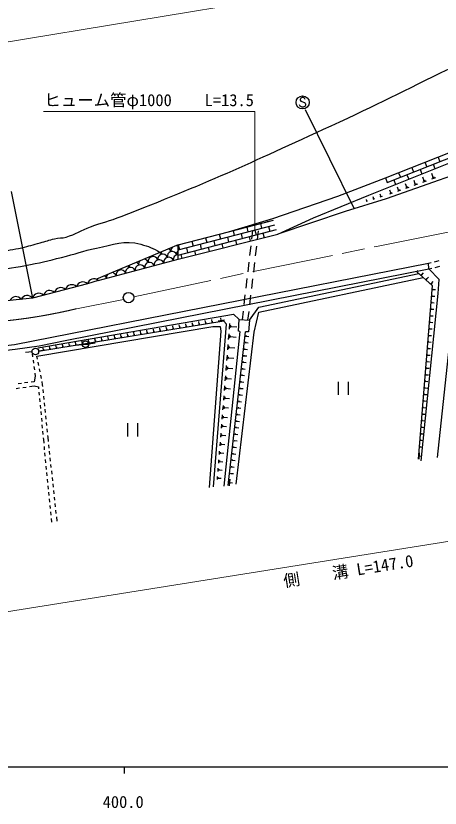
# Model space of a CAD drawing. Units: millimetres, scale not verified. Extents: x 40000 to 680000, y 20000 to 380000.
# Drawn here: x 451527 to 516028, y 198715 to 319167 of the extents above; entities that cross this region are included whole.
import ezdxf
from ezdxf.enums import TextEntityAlignment as Align

# ---------------------------------------------------------------- set-up
doc = ezdxf.new("R2010")
doc.units = ezdxf.units.MM
doc.header["$LTSCALE"] = 1000
doc.linetypes.add('CHAIN', pattern=[18.5, 12, -1.5, 3.5, -1.5])
for name, color, linetype, lineweight in [('M-BGD', 7, 'Continuous', 25), ('M-BGD-EXST', 7, 'Continuous', 25), ('M-BMK', 2, 'CHAIN', 13), ('M-BMK-SRVR', 3, 'Continuous', 25), ('M-STR-HTXT', 7, 'Continuous', 13), ('M-STR-STRC', 7, 'Continuous', 25), ('M-TTL-BAND', 7, 'Continuous', 25)]:
    doc.layers.add(name, color=color, linetype=linetype, lineweight=lineweight)
doc.styles.add('ＭＳ ゴシック', font='')
doc.styles.get('ＭＳ ゴシック').set_extended_font_data('MS Gothic')

msp = doc.modelspace()

# ---------------------------------------------------------------- linework, layer by layer
at = {"layer": 'M-BGD'}
for p, q in [((507982, 293827), (531521, 303147)), ((515706, 297692), (515982, 296995)), ((513707, 296901), (513983, 296204)), ((514983, 296599), (515238, 295954)), ((509709, 295318), (509985, 294621)), ((511708, 296109), (511984, 295412)), ((512984, 295808), (513243, 295152)), ((514963, 294584), (514739, 295215)), ((507710, 294527), (507986, 293829)), ((508986, 294225), (509254, 293548)), ((510985, 295016), (511249, 294350)), ((512246, 293598), (512056, 294136)), ((513925, 294039), (513340, 293833)), ((513581, 294082), (513374, 294666)), ((513727, 294134), (513435, 294031)), ((515334, 294537), (514703, 294314)), ((515121, 294639), (514805, 294528)), ((509712, 292678), (509552, 293130)), ((509825, 292718), (509599, 292638)), ((511248, 293094), (510754, 292919)), ((510957, 293130), (510782, 293625)), ((511081, 293173), (510834, 293086)), ((512563, 293558), (512025, 293368)), ((512381, 293645), (512112, 293550)), ((505933, 291298), (505831, 291635)), ((507219, 291690), (506872, 291584)), ((507045, 291637), (506913, 292071)), ((508751, 292211), (508340, 292066)), ((508509, 292241), (508364, 292652)), ((508612, 292278), (508406, 292205)), ((509978, 292645), (509526, 292485)), ((504996, 291012), (504800, 290952)), ((504898, 290982), (504824, 291227)), ((506068, 291339), (505798, 291257)), ((483838, 286332), (490680, 288113)), ((489678, 288104), (489739, 287868)), ((476195, 282793), (491132, 286681)), ((476205, 283570), (490906, 287397)), ((485560, 286854), (485578, 286785)), ((486618, 287056), (486807, 286330)), ((487619, 287479), (487659, 287327)), ((488699, 287597), (488888, 286872)), ((489928, 287142), (490117, 286417)), ((476186, 282157), (491353, 285982)), ((482457, 285973), (482646, 285247)), ((483686, 285518), (483875, 284792)), ((484538, 286514), (484727, 285788)), ((485767, 286059), (485956, 285333)), ((486996, 285604), (487172, 284927)), ((487412, 285202), (487569, 286528)), ((487848, 286601), (488037, 285875)), ((488271, 285143), (488429, 286469)), ((489077, 286146), (489257, 285453)), ((476215, 284348), (463800, 279134)), ((476186, 282157), (476215, 284348)), ((476215, 284348), (476404, 283622)), ((478296, 284890), (478485, 284164)), ((479525, 284435), (479714, 283709)), ((480376, 285431), (480565, 284705)), ((481606, 284976), (481795, 284250)), ((482835, 284521), (483003, 283876)), ((484916, 285063), (485088, 284402)), ((477444, 283893), (477633, 283167)), ((478673, 283438), (478833, 282825)), ((480754, 283980), (480918, 283350)), ((487117, 282720), (487294, 284209)), ((487977, 282660), (488153, 284150)), ((464058, 278915), (476186, 282157)), ((476593, 282896), (476748, 282299)), ((515144, 281782), (515875, 281948)), ((486822, 280237), (486999, 281727)), ((487682, 280178), (487859, 281667)), ((514274, 281584), (514656, 281671)), ((514308, 280690), (514274, 281584)), ((514308, 280690), (514765, 280800)), ((515251, 280916), (515981, 281091)), ((512563, 280406), (512529, 280436)), ((513306, 279737), (513157, 279871)), ((513232, 279804), (513499, 280102)), ((486528, 277755), (486704, 279244)), ((487387, 277695), (487564, 279185)), ((514050, 279069), (513901, 279203)), ((513975, 279136), (514243, 279433)), ((514793, 278400), (514644, 278534)), ((514719, 278467), (514986, 278764)), ((514890, 277474), (514906, 277673)), ((514898, 277573), (515296, 277541)), ((486233, 275272), (486410, 276761)), ((487092, 275213), (487269, 276702)), ((514810, 276477), (514826, 276676)), ((514818, 276576), (515216, 276544)), ((514650, 274483), (514666, 274683)), ((514730, 275480), (514746, 275679)), ((514738, 275580), (515136, 275548)), ((485958, 272953), (486115, 274279)), ((486817, 272894), (486975, 274220)), ((514570, 273486), (514586, 273686)), ((514578, 273586), (514976, 273554)), ((514658, 274583), (515056, 274551)), ((483120, 272736), (454992, 268159)), ((477428, 271962), (477363, 272356)), ((478415, 272124), (478350, 272519)), ((479500, 272302), (479303, 272270)), ((479401, 272286), (479337, 272681)), ((480487, 272464), (480290, 272432)), ((480388, 272448), (480323, 272843)), ((481474, 272627), (481276, 272594)), ((481375, 272610), (481310, 273005)), ((481570, 247571), (483563, 272293)), ((483250, 272919), (482263, 272756)), ((482756, 272837), (482692, 273232)), ((483563, 272293), (483120, 272736)), ((484003, 271525), (484072, 272390)), ((514490, 272490), (514506, 272689)), ((514498, 272589), (514896, 272557)), ((469534, 270664), (469469, 271059)), ((470521, 270826), (470456, 271221)), ((471507, 270988), (471443, 271383)), ((472593, 271167), (472395, 271134)), ((472494, 271151), (472429, 271545)), ((473580, 271329), (473382, 271297)), ((473481, 271313), (473416, 271708)), ((474566, 271491), (474369, 271459)), ((474468, 271475), (474403, 271870)), ((475553, 271653), (475356, 271621)), ((475454, 271637), (475390, 272032)), ((476540, 271816), (476343, 271783)), ((476441, 271799), (476376, 272194)), ((477527, 271978), (477329, 271945)), ((478513, 272140), (478316, 272108)), ((485589, 271203), (483126, 247671)), ((483813, 247750), (486437, 271145)), ((484128, 271733), (484163, 272165)), ((484245, 271832), (484262, 272048)), ((484254, 271940), (485119, 271871)), ((485011, 247978), (487731, 271072)), ((514410, 271493), (514426, 271692)), ((514418, 271592), (514816, 271560)), ((462627, 269529), (462562, 269923)), ((463613, 269691), (463548, 270086)), ((464699, 269869), (464501, 269837)), ((464600, 269853), (464535, 270248)), ((465686, 270032), (465488, 269999)), ((465587, 270015), (465522, 270410)), ((466672, 270194), (466475, 270161)), ((466574, 270177), (466509, 270572)), ((467659, 270356), (467462, 270323)), ((467560, 270340), (467495, 270734)), ((468646, 270518), (468448, 270486)), ((468547, 270502), (468482, 270897)), ((469633, 270680), (469435, 270648)), ((470619, 270842), (470422, 270810)), ((471606, 271005), (471409, 270972)), ((483878, 269983), (483948, 270848)), ((484004, 270191), (484039, 270623)), ((484121, 270290), (484138, 270506)), ((484129, 270398), (484995, 270329)), ((486560, 270385), (486582, 270584)), ((486571, 270484), (486969, 270440)), ((514330, 270496), (514346, 270695)), ((514338, 270596), (514736, 270564)), ((455719, 268393), (455654, 268788)), ((456706, 268556), (456641, 268950)), ((457791, 268734), (457594, 268702)), ((457693, 268718), (457628, 269112)), ((458778, 268896), (458581, 268864)), ((458680, 268880), (458615, 269275)), ((459765, 269058), (459568, 269026)), ((459666, 269042), (459601, 269437)), ((460752, 269221), (460554, 269188)), ((460653, 269204), (460588, 269599)), ((461738, 269383), (461541, 269350)), ((461640, 269367), (461575, 269761)), ((462725, 269545), (462528, 269512)), ((463712, 269707), (463515, 269675)), ((483748, 268367), (483815, 269201)), ((483869, 268567), (483903, 268984)), ((483982, 268663), (483999, 268872)), ((483990, 268767), (484824, 268700)), ((486449, 269391), (486471, 269590)), ((486460, 269490), (486857, 269446)), ((514170, 268502), (514186, 268702)), ((514250, 269499), (514266, 269699)), ((514258, 269599), (514656, 269567)), ((454003, 267798), (454067, 267331)), ((454813, 266986), (454720, 267448)), ((455818, 268410), (455621, 268377)), ((456805, 268572), (456607, 268539)), ((483620, 266782), (483685, 267585)), ((486226, 267403), (486248, 267602)), ((486237, 267503), (486634, 267458)), ((486337, 268397), (486359, 268596)), ((486348, 268497), (486746, 268452)), ((514090, 267506), (514106, 267705)), ((514098, 267605), (514497, 267573)), ((514178, 268602), (514577, 268570)), ((454136, 266836), (454204, 266341)), ((455012, 266006), (454913, 266496)), ((483737, 266974), (483769, 267376)), ((483845, 267067), (483862, 267268)), ((483853, 267167), (484657, 267102)), ((486114, 266410), (486137, 266608)), ((486125, 266509), (486523, 266464)), ((514010, 266509), (514026, 266708)), ((514018, 266608), (514417, 266577)), ((454273, 265845), (454342, 265350)), ((455211, 265026), (455111, 265516)), ((483495, 265226), (483557, 265999)), ((483704, 265403), (483735, 265790)), ((483719, 265597), (484493, 265534)), ((486003, 265416), (486025, 265615)), ((486014, 265515), (486411, 265471)), ((513930, 265512), (513946, 265711)), ((513938, 265612), (514337, 265580)), ((454475, 264388), (454300, 263549)), ((454410, 264855), (454475, 264388)), ((455410, 264046), (455310, 264536)), ((483372, 263699), (483432, 264443)), ((483573, 263870), (483603, 264242)), ((483588, 264056), (484332, 263996)), ((485891, 264422), (485914, 264621)), ((485902, 264522), (486300, 264477)), ((513850, 264515), (513866, 264715)), ((513858, 264615), (514257, 264583)), ((451599, 262530), (452094, 262599)), ((452362, 263292), (451867, 263227)), ((452590, 262668), (453085, 262737)), ((453354, 263424), (452858, 263358)), ((453580, 262806), (454314, 262908)), ((454300, 263549), (453849, 263489)), ((454314, 262908), (454967, 262745)), ((454967, 262745), (454991, 262477)), ((455603, 263094), (455509, 263556)), ((455629, 262838), (455603, 263094)), ((483251, 262200), (483309, 262916)), ((483444, 262365), (483473, 262723)), ((485668, 262435), (485691, 262633)), ((485780, 263428), (485802, 263627)), ((485791, 263528), (486189, 263483)), ((500538, 263545), (500538, 261545)), ((502038, 263545), (502038, 261545)), ((513690, 262522), (513706, 262721)), ((513698, 262621), (514097, 262589)), ((513770, 263518), (513786, 263718)), ((513778, 263618), (514177, 263586)), ((455037, 261979), (455084, 261481)), ((455730, 261843), (455679, 262340)), ((483133, 260730), (483188, 261417)), ((483459, 262544), (484174, 262486)), ((485557, 261441), (485579, 261640)), ((485568, 261540), (485966, 261496)), ((485680, 262534), (486077, 262489)), ((513610, 261525), (513626, 261724)), ((513618, 261625), (514017, 261593)), ((455130, 260983), (455176, 260485)), ((455832, 260848), (455781, 261345)), ((455933, 259853), (455882, 260351)), ((483318, 260888), (483346, 261232)), ((483332, 261060), (484019, 261005)), ((485446, 260447), (485468, 260646)), ((485457, 260546), (485854, 260502)), ((513530, 260528), (513546, 260727)), ((513538, 260628), (513937, 260596)), ((455222, 259987), (455268, 259490)), ((455314, 258992), (455360, 258494)), ((456035, 258858), (455984, 259356)), ((483016, 259288), (483069, 259947)), ((483194, 259439), (483221, 259769)), ((483208, 259604), (483867, 259551)), ((485334, 259453), (485356, 259652)), ((485345, 259553), (485743, 259508)), ((513450, 259531), (513466, 259731)), ((513458, 259631), (513857, 259599)), ((455406, 257996), (455452, 257498)), ((456136, 257863), (456085, 258361)), ((482902, 257872), (482953, 258504)), ((483073, 258017), (483098, 258333)), ((483086, 258175), (483717, 258124)), ((485223, 258460), (485245, 258658)), ((485234, 258559), (485631, 258514)), ((513370, 258534), (513386, 258734)), ((513378, 258634), (513777, 258602)), ((455498, 257000), (455544, 256502)), ((456237, 256869), (456187, 257366)), ((468500, 257223), (468500, 255223)), ((470000, 257223), (470000, 255223)), ((482790, 256483), (482839, 257088)), ((482954, 256622), (482978, 256924)), ((482966, 256773), (483571, 256724)), ((485000, 256472), (485022, 256671)), ((485011, 256571), (485408, 256527)), ((485111, 257466), (485133, 257665)), ((485122, 257565), (485520, 257521)), ((513210, 256541), (513226, 256740)), ((513218, 256641), (513617, 256609)), ((513290, 257538), (513306, 257737)), ((513298, 257637), (513697, 257605)), ((455591, 256004), (455637, 255507)), ((456339, 255874), (456288, 256371)), ((456416, 255120), (456390, 255376)), ((482680, 255119), (482727, 255698)), ((482837, 255253), (482860, 255542)), ((482848, 255397), (483427, 255351)), ((484888, 255478), (484911, 255677)), ((484899, 255578), (485297, 255533)), ((513130, 255544), (513146, 255743)), ((513138, 255644), (513537, 255612)), ((455683, 255009), (455708, 254740)), ((455708, 254740), (455760, 254202)), ((456488, 254461), (456416, 255120)), ((482573, 253782), (482617, 254335)), ((482722, 253909), (482744, 254186)), ((484777, 254484), (484799, 254683)), ((484788, 254584), (485185, 254539)), ((513050, 254547), (513066, 254747)), ((513058, 254647), (513457, 254615)), ((455809, 253704), (455857, 253206)), ((456596, 253466), (456542, 253963)), ((456704, 252472), (456650, 252969)), ((482467, 252469), (482509, 252997)), ((482733, 254047), (483286, 254003)), ((484665, 253491), (484688, 253689)), ((484676, 253590), (485074, 253545)), ((512970, 253550), (512986, 253750)), ((512978, 253650), (513377, 253618)), ((455906, 252709), (455955, 252211)), ((456813, 251478), (456758, 251975)), ((482609, 252591), (482631, 252854)), ((482620, 252723), (483148, 252680)), ((484554, 252497), (484576, 252696)), ((484565, 252596), (484963, 252552)), ((512826, 251756), (512906, 252753)), ((512866, 252255), (513265, 252223)), ((456003, 251713), (456052, 251216)), ((456100, 250718), (456149, 250220)), ((456921, 250484), (456867, 250981)), ((482363, 251181), (482403, 251684)), ((482499, 251297), (482519, 251548)), ((482509, 251423), (483012, 251382)), ((484331, 250509), (484353, 250708)), ((484342, 250609), (484740, 250564)), ((484442, 251503), (484465, 251702)), ((484454, 251603), (484851, 251558)), ((456198, 249723), (456246, 249225)), ((457029, 249490), (456975, 249987)), ((482261, 249917), (482300, 250396)), ((482390, 250027), (482410, 250267)), ((482400, 250147), (482879, 250108)), ((484220, 249516), (484242, 249714)), ((484231, 249615), (484628, 249570)), ((456295, 248728), (456343, 248230)), ((457138, 248496), (457083, 248993)), ((482161, 248677), (482198, 249132)), ((482284, 248782), (482302, 249009)), ((482293, 248895), (482748, 248859)), ((484019, 247727), (484130, 248721)), ((484075, 248224), (484472, 248179)), ((456392, 247732), (456441, 247235)), ((457246, 247502), (457192, 247999)), ((457354, 246508), (457300, 247005)), ((456489, 246737), (456538, 246239)), ((456587, 245742), (456635, 245244)), ((457463, 245513), (457408, 246011)), ((456684, 244747), (456732, 244249)), ((457571, 244519), (457517, 245016)), ((456781, 243751), (456830, 243254)), ((457679, 243525), (457625, 244022)), ((456878, 242756), (456931, 242217)), ((457805, 242369), (457733, 243028))]:
    msp.add_line(p, q, dxfattribs=at)
for points in [[(490595, 288382), (500497, 291773), (507710, 294527), (531327, 303877), (539893, 306375), (549324, 308392), (553927, 309241), (555760, 309449)], [(566819, 306263), (558796, 305754), (550678, 304697), (539162, 302127), (524788, 297348), (507796, 291343), (501576, 289446), (491353, 285982)], [(491353, 285982), (496757, 288467), (505202, 291920), (517331, 296795), (531849, 301911), (538418, 303928), (547616, 306066)], [(476215, 284348), (483838, 286332), (490595, 288382)], [(515606, 252018), (518302, 277102), (518862, 278396), (520016, 280162), (521467, 281875), (521786, 282482)], [(377391, 264354), (392689, 263937), (401418, 264026), (410533, 264794), (418809, 265821), (423622, 266197), (435402, 267516), (439554, 267857), (451334, 269218), (514274, 281584)], [(405107, 263652), (410582, 264164), (418883, 265086), (423692, 265462), (435473, 266781), (439627, 267122), (451448, 268488), (455048, 269000), (459279, 269841), (514308, 280690)], [(513135, 251520), (515738, 276954), (515901, 279110), (514308, 280690)], [(487023, 272879), (488455, 274867), (512803, 279978)], [(512423, 280319), (514789, 278191), (512668, 251769)], [(464058, 278915), (462412, 278435), (454055, 276249), (450632, 275889), (433640, 274592), (421704, 273679), (412397, 272503), (399612, 271635)], [(487731, 271072), (488483, 274114), (513447, 279398)], [(454854, 268684), (484635, 273799), (485475, 272986)], [(485589, 271203), (485353, 271219), (485475, 272986)], [(485475, 272986), (487023, 272879), (486901, 271113), (486437, 271145)], [(454720, 267448), (481459, 271964), (482601, 271929), (482671, 271253), (480909, 247482)]]:
    msp.add_lwpolyline(points, dxfattribs=at)
for centre, radius, start, end in [((472940, 282685), 752, 18.91659, 43.41106), ((474389, 283073), 752, 164.19993, 191.01685), ((475294, 282590), 752, 18.91659, 191.01685), ((474389, 283073), 752, 18.91659, 61.36627), ((475838, 283460), 752, 139.27446, 191.01685), ((475838, 283460), 752, 60.1795, 86.29175), ((476743, 282977), 752, 135.85998, 191.01685), ((470947, 281428), 752, 142.58648, 191.01685), ((470947, 281428), 752, 18.91659, 82.97973), ((472396, 281815), 752, 18.91659, 191.01685), ((471491, 282298), 752, 18.91659, 27.42608), ((472940, 282685), 752, 182.15515, 191.01685), ((473301, 281333), 752, 18.91659, 191.01685), ((473845, 282203), 752, 18.91659, 191.01685), ((474750, 281720), 752, 18.91659, 191.01685), ((476200, 282107), 752, 90.31709, 191.01685), ((468954, 280170), 752, 18.91659, 191.01685), ((468049, 280653), 752, 18.91659, 41.75067), ((469498, 281040), 752, 166.17171, 191.01685), ((470403, 280558), 752, 18.91659, 191.01685), ((469498, 281040), 752, 18.91659, 59.3945), ((471852, 280945), 752, 18.91659, 191.01685), ((464607, 279008), 752, 18.91659, 57.47192), ((466056, 279396), 752, 145.59325, 191.01685), ((466056, 279396), 752, 18.91659, 79.97296), ((467505, 279783), 752, 18.91659, 191.01685), ((466600, 280266), 752, 18.91659, 25.86029), ((468049, 280653), 752, 183.81554, 191.01685), ((460031, 277299), 996, 44.53213, 164.77663), ((461702, 277736), 996, 44.53213, 164.77663), ((463371, 278210), 984, 45.75087, 166.80165), ((464607, 279008), 752, 168.09429, 174.2204), ((456687, 276425), 996, 44.53213, 164.77663), ((458359, 276862), 996, 44.53213, 164.77663), ((451539, 275492), 990, 35.6813, 156.33672), ((453250, 275672), 990, 35.6813, 156.33672), ((455016, 275988), 996, 44.53213, 164.77663)]:
    msp.add_arc(centre, radius, start, end, dxfattribs=at)
for points, knots in [([(295297, 294165), (296176, 294013), (296430, 293981), (297139, 293792), (297557, 293681), (297874, 293762), (298200, 293478), (298418, 293288), (298384, 293065), (298527, 292813), (298731, 292453), (298824, 292227), (299110, 291927), (299614, 291397), (300039, 291238), (300722, 290974), (301715, 290591), (302347, 290624), (303403, 290491), (304212, 290390), (304695, 290543), (305484, 290340), (306038, 290197), (306447, 290178), (306825, 289748), (307246, 289268), (306873, 288663), (307291, 288180), (307899, 287478), (308701, 287843), (309611, 287658), (311310, 287314), (312289, 287261), (313987, 286912), (316198, 286458), (317424, 286146), (319624, 285643), (322923, 284890), (324866, 284794), (328066, 283694), (331794, 282412), (333501, 280780), (337170, 279337), (339089, 278582), (340133, 277957), (342171, 277644), (345675, 277107), (347698, 277431), (351240, 277267), (354204, 277129), (355858, 276785), (358825, 276847), (364349, 276961), (367448, 277183), (372936, 277828), (375890, 278175), (377541, 278416), (380478, 278890), (386778, 279907), (390285, 280607), (396579, 281652), (399720, 282173), (401456, 282684), (404630, 282927), (407601, 283154), (409279, 282973), (412258, 282930), (417333, 282857), (420172, 282623), (425246, 282507), (429210, 282417), (431431, 282429), (435395, 282347), (439692, 282259), (442193, 281103), (446394, 282013), (447464, 282245), (447933, 282763), (448963, 283137), (450268, 283611), (451080, 283594), (452429, 283923), (453525, 284190), (454135, 284354), (455223, 284651), (456083, 284886), (456545, 285094), (457414, 285288), (458089, 285440), (458501, 285350), (459166, 285536), (460686, 285960), (461400, 286579), (462886, 287109), (464698, 287756), (465761, 287981), (467555, 288676), (480214, 293577), (487132, 296774), (499458, 302462), (506556, 305738), (510452, 307742), (517482, 311162), (521902, 313312), (524240, 314819), (528775, 316713), (533478, 318678), (536288, 319327), (541174, 320777), (546099, 322239), (548836, 323218), (553890, 324141), (558337, 324953), (559994, 325108), (565384, 325501)], [0, 0, 0, 0, 1, 1, 1, 2, 2, 2, 3, 3, 3, 4, 4, 4, 5, 5, 5, 6, 6, 6, 7, 7, 7, 8, 8, 8, 9, 9, 9, 10, 10, 10, 11, 11, 11, 12, 12, 12, 13, 13, 13, 14, 14, 14, 15, 15, 15, 16, 16, 16, 17, 17, 17, 18, 18, 18, 19, 19, 19, 20, 20, 20, 21, 21, 21, 22, 22, 22, 23, 23, 23, 24, 24, 24, 25, 25, 25, 26, 26, 26, 27, 27, 27, 28, 28, 28, 29, 29, 29, 30, 30, 30, 31, 31, 31, 32, 32, 32, 33, 33, 33, 34, 34, 34, 35, 35, 35, 36, 36, 36, 37, 37, 37, 38, 38, 38, 38]), ([(376197, 272470), (376143, 272757), (376134, 272863), (376133, 273117), (376131, 273506), (376198, 273724), (376308, 274096), (376404, 274425), (376466, 274626), (376692, 274883), (377000, 275233), (377266, 275336), (377672, 275565), (378225, 275878), (378570, 275989), (379158, 276230), (379581, 276403), (379820, 276506), (380267, 276602), (381806, 276931), (382700, 276929), (384264, 277104), (389037, 277639), (391710, 277949), (396496, 278347), (399635, 278607), (401411, 278486), (404547, 278774), (407678, 279061), (409387, 279595), (412513, 279922), (415435, 280227), (417076, 280445), (420014, 280476), (421940, 280496), (423006, 280170), (424932, 280094), (429049, 279933), (431360, 279950), (435481, 279932), (438262, 279920), (439828, 279726), (442600, 279943), (446673, 280261), (448960, 280493), (452981, 281211), (455151, 281598), (456343, 281933), (458485, 282452), (460566, 282956), (461683, 283441), (463786, 283843), (466381, 284339), (467976, 285139), (470523, 284439), (471733, 284107), (472320, 283909), (473486, 283202)], [0, 0, 0, 0, 1, 1, 1, 2, 2, 2, 3, 3, 3, 4, 4, 4, 5, 5, 5, 6, 6, 6, 7, 7, 7, 8, 8, 8, 9, 9, 9, 10, 10, 10, 11, 11, 11, 12, 12, 12, 13, 13, 13, 14, 14, 14, 15, 15, 15, 16, 16, 16, 17, 17, 17, 18, 18, 18, 19, 19, 19, 19])]:
    msp.add_open_spline(points, degree=3, knots=knots, dxfattribs=at)
at = {"layer": 'M-BGD-EXST'}
for p, q in [((461618, 269176), (460629, 269028)), ((461613, 269250), (462613, 269250)), ((462608, 269319), (463598, 269456)), ((453995, 268101), (453001, 267993)), ((454987, 268232), (455975, 268385))]:
    msp.add_line(p, q, dxfattribs=at)
for centre in [(454492, 268155), (462113, 269250)]:
    msp.add_circle(centre, 500, dxfattribs=at)
at = {"layer": 'M-BMK'}
msp.add_line((460764, 274645), (467909, 276045), dxfattribs=at)
msp.add_lwpolyline([(469448, 276445), (487886, 280360), (506364, 284101), (513953, 285622), (529315, 288697), (536312, 289882)], dxfattribs=at)
msp.add_arc((441401, 355259), 82907, 275.69215, 283.50615, dxfattribs=at)
at = {"layer": 'M-BMK-SRVR'}
msp.add_circle((468656, 276332), 800, dxfattribs=at)
at = {"layer": 'M-STR-HTXT'}
for p, q in [((398997, 306738), (561792, 333619)), ((429240, 225238), (574262, 248363))]:
    msp.add_line(p, q, dxfattribs=at)
msp.add_lwpolyline([(487848, 286601), (487848, 304608), (455732, 304608)], dxfattribs=at)
at = {"layer": 'M-STR-STRC'}
for p, q in [((494848, 306642), (494757, 306460)), ((494757, 306460), (494757, 306369)), ((494757, 306369), (494848, 306188)), ((495030, 306733), (494848, 306642)), ((494848, 306188), (495393, 306006)), ((495212, 306733), (495030, 306733)), ((495393, 306642), (495212, 306733)), ((495484, 306460), (495393, 306642)), ((495393, 306006), (495484, 305915)), ((494757, 305460), (494666, 305642)), ((494848, 305369), (494757, 305460)), ((495030, 305279), (494848, 305369)), ((495212, 305279), (495030, 305279)), ((495393, 305369), (495212, 305279)), ((495484, 305460), (495393, 305369)), ((495484, 305915), (495575, 305733)), ((495575, 305642), (495484, 305460)), ((495575, 305733), (495575, 305642)), ((502936, 289861), (495580, 304871)), ((450827, 292475), (454055, 276249))]:
    msp.add_line(p, q, dxfattribs=at)
msp.add_circle((495121, 306006), 1000, dxfattribs=at)
at = {"layer": 'M-TTL-BAND'}
for p, q in [((40000, 205000), (579000, 205000)), ((468000, 205000), (468000, 204000))]:
    msp.add_line(p, q, dxfattribs=at)

# ---------------------------------------------------------------- texts
at = {"layer": 'M-STR-HTXT', "style": 'ＭＳ ゴシック'}
msp.add_text('ヒューム管φ1000\u3000\u3000L=13.5', height=1833, dxfattribs=at).set_placement((471781, 306356), align=Align.MIDDLE_CENTER)
msp.add_text('側\u3000\u3000溝 L=147.0', height=1833, rotation=9.06, dxfattribs=at).set_placement((502302, 233344), align=Align.BOTTOM_CENTER)
at = {"layer": 'M-TTL-BAND', "style": 'ＭＳ ゴシック'}
msp.add_text('400.0', height=1833, dxfattribs=at).set_placement((467844, 198195), align=Align.BOTTOM_CENTER)

doc.saveas('drawing.dxf')
